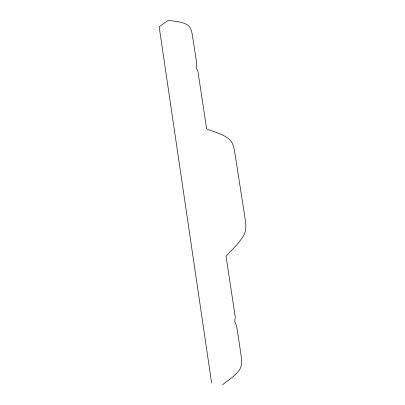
<?xml version="1.0" encoding="UTF-8"?>
<svg xmlns="http://www.w3.org/2000/svg" width="405" height="405" viewBox="0 0 405 405"><rect width="100%" height="100%" fill="white"/><g stroke="black" fill="none" stroke-linecap="round" stroke-linejoin="round"><path stroke-width="0.61" d="M222.578 384.75C228.648 379.738 235.963 375.643 240.155 368.768C243.04 362.89 240.98 356.172 240.297 350.031L236.687 326.324L234.758 321.57L235.254 316.887L226.02 256.168C232.343 249.121 239.887 242.803 244.296 234.282C247.166 228 245.324 220.968 244.458 214.463L235.538 157.191C234.368 151.121 234.262 144.043 229.569 139.421C223.034 133.959 214.402 132.081 206.666 128.927L197.923 71.442L196.192 67.655L196.592 62.684L193.276 40.89C192.167 35.61 192.4 29.165 188.057 25.277C182.28 21.435 174.93 21.581 168.343 20.25L159.155 26.755L211.633 383.069"/></g></svg>
